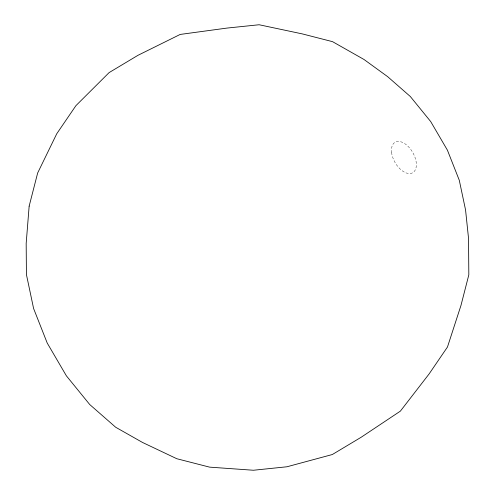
<?xml version="1.0" encoding="UTF-8"?>
<svg xmlns="http://www.w3.org/2000/svg" width="495" height="495" viewBox="0 0 495 495"><rect width="100%" height="100%" fill="white"/><g stroke="black" fill="none" stroke-linecap="round" stroke-linejoin="round"><path stroke-width="0.37" stroke-dasharray="2.48 1.86" d="M391.57 152.38A17.616 10.172 60 0 0 411.58 173.25A17.616 10.172 60 0 0 408.567 146.842A17.616 10.172 60 0 0 391.57 152.38"/><path stroke-width="0.74" d="M29.155 206.124L26.173 243.416L26.421 274.527L33.598 308.509L47.223 343.054L66.367 375.804L89.719 404.52L115.688 427.253L142.504 442.45L176.802 458.729L209.595 467.138L253.428 470.25L286.97 466.773L332.324 454.528L361.177 437.246L400.362 411.147L429.128 373.911L447.474 347.014L460.975 305.421L468.827 274.824L468.536 238.38L465.56 209.954L459.292 180.291L447.406 150.146L430.7 121.566L410.318 96.506L387.653 76.663L363.967 59.462L332.547 41.66L302.272 33.895L259.12 24.75L226.995 28.079L180.18 34.433L137.95 55.322L109.104 72.604L75.908 105.67L56.752 133.755L37.663 172.978L29.155 206.124"/></g></svg>
